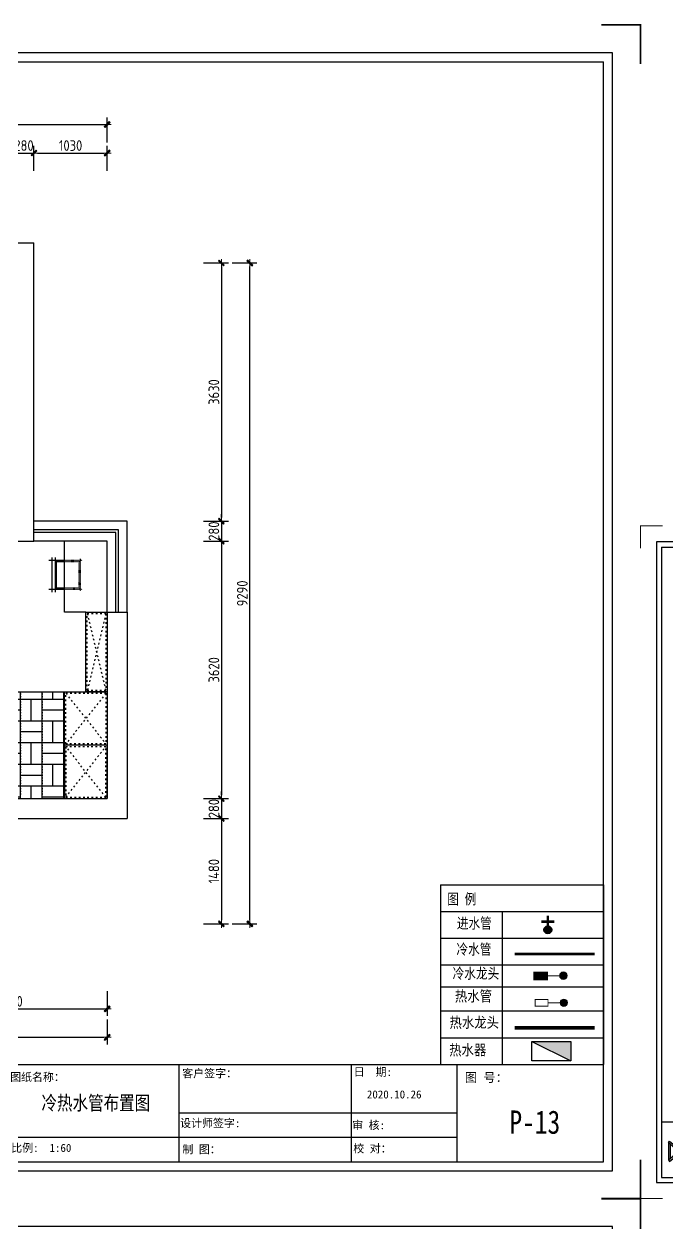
# Model space of a CAD drawing. Header units: millimetres. Extents: x -58733 to 427521, y -235734 to 553534.
# Drawn here: x 379291 to 388330, y -206046 to -189192 of the extents above; entities that cross this region are included whole.
import ezdxf

# ---------------------------------------------------------------- set-up
doc = ezdxf.new("R2010")
doc.units = ezdxf.units.MM
doc.linetypes.add('ACAD_ISO02W100', pattern=[15, 12, -3])
doc.linetypes.add('ACAD_ISO03W100', pattern=[30, 12, -18])
for name, color, linetype in [('00-墙体', 7, 'Continuous'), ('02-活动家具', 1, 'Continuous'), ('4平-文字', 7, 'Continuous'), ('图框', 251, 'Continuous'), ('目录文字', 8, 'Continuous')]:
    doc.layers.add(name, color=color, linetype=linetype)
for name, color, linetype, lineweight in [('W-标柱线', 8, 'Continuous', 9), ('墙体', 7, 'Continuous', 30), ('开关控制图', 4, 'Continuous', 18), ('标注', 8, 'Continuous', 20)]:
    doc.layers.add(name, color=color, linetype=linetype, lineweight=lineweight)
doc.styles.add('-仿宋_GB2312', font='simsun.ttc', dxfattribs={"width": 0.8})
doc.styles.add('CCD_DIM', font='ARCHS.SHX')
doc.styles.get("Standard").update_dxf_attribs({"font": 'simsun.ttc'})
doc.styles.add('YQ_DIM', font='SUPEROS.SHX', dxfattribs={"width": 0.8, "bigfont": 'HZDX.SHX'})
doc.styles.add('宋体', font='simsun.ttc', dxfattribs={"height": 120})
doc.styles.add('英文', font='simhei.ttf')
doc.styles.add('黑体', font='simhei.ttf')
doc.dimstyles.new('海龍1：50', dxfattribs={"dimscale": 50, "dimtxt": 3, "dimasz": 1, "dimexe": 2, "dimexo": 2, "dimgap": 0.6, "dimtad": 1, "dimdec": 0, "dimrnd": 5, "dimdsep": 46, "dimtxsty": 'CCD_DIM', "dimblk": 'WS-cj', "dimcen": 1, "dimclrd": 242, "dimclre": 242, "dimclrt": 2, "dimadec": 0, "dimazin": 2, "dimtfac": 1, "dimtdec": 0, "dimtix": 1, "dimtmove": 2, "dimatfit": 3, "dimldrblk": 'CCD_Leader_Arrow', "dimfxl": 5, "dimfxlon": 1, "dimtolj": 1, "dimarcsym": 0})

# ---------------------------------------------------------------- blocks, each defined once
blk = doc.blocks.new('图框1比60')
h = blk.add_hatch(color=8)
edge = h.paths.add_edge_path()
edge.add_ellipse((163710, 45505), major_axis=(-0.2, 29.4), ratio=1, start_angle=269.6878, end_angle=449.6878)
edge.add_ellipse((163710, 45505), major_axis=(-0.2, 29.4), ratio=1, start_angle=89.5622, end_angle=269.5622)
edge = h.paths.add_edge_path(flags=16)
edge.add_ellipse((163710, 45505), major_axis=(0, 24.9), ratio=1, start_angle=269.966, end_angle=449.966)
edge.add_ellipse((163710, 45505), major_axis=(0, 24.9), ratio=1, start_angle=89.8872, end_angle=269.8872)
h = blk.add_hatch(color=8)
h.paths.add_polyline_path([(162213, 45056), (162434, 45236), (162401, 45277), (162213, 45124), (162025, 45277), (161992, 45236)])
h.paths.add_polyline_path([(162213, 44882), (162401, 44729), (162434, 44770), (162213, 44950), (161992, 44770), (162025, 44729)])
h = blk.add_hatch(color=8)
h.paths.add_polyline_path([(162044, 45193), (161992, 45236), (161992, 44770), (162044, 44813)])
h.paths.add_polyline_path([(162434, 45236), (162381, 45193), (162381, 44813), (162434, 44770)])
blk.add_hatch(color=8).paths.add_polyline_path([(162610, 45245), (162610, 45227), (166263, 45227), (166263, 45245)])
at = {"layer": '目录文字'}
h = blk.add_hatch(color=8, dxfattribs=at)
edge = h.paths.add_edge_path()
edge.add_ellipse((163710, 45505), major_axis=(-0.2, 29.4), ratio=1, start_angle=89.5622, end_angle=269.5622)
edge.add_ellipse((163710, 45505), major_axis=(-0.2, 29.4), ratio=1, start_angle=269.6621, end_angle=449.6621)
edge = h.paths.add_edge_path(flags=16)
edge.add_ellipse((163710, 45505), major_axis=(0, 24.9), ratio=1, start_angle=90.0288, end_angle=270.0288, ccw=False)
edge.add_ellipse((163710, 45505), major_axis=(0, 24.9), ratio=1, start_angle=-89.8872, end_angle=90.1128, ccw=False)
h.paths.add_polyline_path([(163689, 45539), (163733, 45539), (163733, 45472), (163689, 45472)], flags=9)
at = {"color": 8}
for p, q in [((176692, 45797), (176692, 44297)), ((161992, 45236), (162025, 45277)), ((162025, 45277), (162213, 45124)), ((162213, 45124), (162401, 45277)), ((162401, 45277), (162434, 45236)), ((161992, 45236), (161992, 44770)), ((161992, 45236), (162213, 45056)), ((162044, 45193), (162044, 44813)), ((162213, 45056), (162434, 45236)), ((162381, 45193), (162381, 44813)), ((162434, 45236), (162434, 44770)), ((166263, 45245), (162610, 45245)), ((166263, 45227), (162610, 45227)), ((166263, 45227), (166263, 45245)), ((161992, 44770), (162213, 44950)), ((162213, 44950), (162434, 44770)), ((161992, 44770), (162025, 44729)), ((162025, 44729), (162213, 44882)), ((162213, 44882), (162401, 44729)), ((162401, 44729), (162434, 44770))]:
    blk.add_line(p, q, dxfattribs=at)
blk.add_ellipse((163710, 45505, 0), major_axis=(0.1, 29.4), ratio=1, start_param=1.575118209033049, end_param=7.858303516212636, dxfattribs=at)
at = {"layer": '图框', "color": 121}
for p, q in [((161670, 61389), (161670, 44157)), ((186038, 61389), (161670, 61389)), ((186038, 44157), (186038, 61389)), ((161670, 44157), (186038, 44157))]:
    blk.add_line(p, q, dxfattribs=at)
at = {"layer": '图框', "color": 8}
for p, q in [((161809, 61249), (161809, 44297)), ((161809, 61249), (161809, 45797)), ((161809, 61249), (185898, 61249)), ((185898, 44297), (185898, 61249)), ((185898, 45797), (185898, 61249)), ((161809, 45797), (185898, 45797)), ((161809, 45797), (185898, 45797)), ((166465, 45797), (166465, 44297)), ((167511, 45797), (167511, 45305)), ((170675, 45797), (170675, 44297)), ((176692, 45797), (176692, 44297)), ((179360, 44297), (179360, 45797)), ((182010, 45797), (182010, 44297)), ((183644, 44297), (183644, 45797)), ((170675, 45305), (166465, 45305)), ((182010, 45047), (179360, 45047)), ((183644, 45047), (182010, 45047)), ((179360, 44672), (176692, 44672)), ((182010, 44672), (179360, 44672)), ((183644, 44672), (182010, 44672)), ((161809, 44297), (185898, 44297))]:
    blk.add_line(p, q, dxfattribs=at)
at = {"layer": '图框', "color": 121, "const_width": 28.3}
for points in [[(161841, 61818), (161241, 61818), (161241, 61217)], [(185866, 61818), (186467, 61818), (186467, 61217)], [(161841, 43728), (161241, 43728), (161241, 44329)], [(185866, 43728), (186467, 43728), (186467, 44329)]]:
    blk.add_lwpolyline(points, dxfattribs=at)
at = {"layer": '目录文字', "color": 8}
blk.add_line((162610, 45245), (162610, 45227), dxfattribs=at)
blk.add_ellipse((163710, 45505, 0), major_axis=(0.4, 24.9), ratio=1, start_param=1.571448490114663, end_param=7.854633797294249, dxfattribs=at)
for s, height, style, width, p in [('资质证书', 123.8, '宋体', 0.999898, (166569, 45595)), ('图纸名称：', 123.3, '黑体', 0.999898, (176753, 45540)), ('客户签字：', 123.8, '宋体', 0.999898, (179405, 45596)), ('日  期:', 123.8, '宋体', 0.999898, (182048, 45618)), ('图 号：', 139.1, '宋体', 0.999898, (183761, 45526)), ('易路I荣昕', 164.1, '黑体', 0.999898, (162621, 45292)), ('R', 44.9, 'YQ_DIM', 0.8, (163698, 45483, 0)), ('编    号：', 123.8, '宋体', 0.999898, (166569, 45359)), ('项目名称:', 123.3, '黑体', 0.999898, (170866, 45468)), ('SHANGHAI RONGXIN JIANZHU ZHUANGSHI SHEJI GONGCHENG CO.,LTD', 61.54, '英文', 0.999898, (163713, 45273)), ('2020.10.26', 123.8, '宋体', 0.999898, (182251, 45272)), ('ADD：沪太路2899弄36号', 111.72, '英文', 0.999898, (162644, 45007)), ('1. 本设计之知识产权属上海易路荣昕建筑装饰设计工', 92.51, '黑体', 0.999898, (167491, 45076)), ('台儿庄路363弄67号603室', 258.72, '宋体', 0.999898, (171666, 44826)), ('TEL:56775390', 111.72, '英文', 0.999898, (162641, 44867)), ('www.w5258.com', 111.72, '英文', 0.999898, (163695, 44867)), ('备    注：', 123.8, '宋体', 0.999898, (166569, 44788)), ('程有限公司任何复印或使用，均需获得书面授权。', 92.51, '黑体', 0.999898, (167498, 44904)), ('设计师签字:', 123.8, '宋体', 0.999898, (179372, 44829)), ('审 核:', 123.8, '宋体', 0.999898, (182025, 44798)), ('FAX:66301538', 111.72, '英文', 0.999898, (162642, 44721)), ('root@w5258.com rxw5258@yahoo.com.cn', 111.72, '英文', 0.999898, (163600, 44737)), ('2. 切勿以此度量此图，一切应依图内数字所示为准。', 92.51, '黑体', 0.999898, (167500, 44693)), ('3. 所有在图纸上表示的尺寸,须在现场复核和修正。', 92.51, '黑体', 0.999898, (167500, 44438)), ('比例:  1:60', 123.8, '宋体', 0.999898, (176769, 44448)), ('制 图：', 123.8, '宋体', 0.999898, (179407, 44425)), ('校 对：', 123.8, '宋体', 0.999898, (182041, 44438))]:
    blk.add_text(s, height=height, dxfattribs=dict(at, style=style, width=width)).set_placement(p)
at = {"layer": '目录文字', "width": 1}
blk.add_text('JZ-3101080001', height=157.18, dxfattribs=at).set_placement((167687, 45465))
blk = doc.blocks.new('WS-cj')
blk.add_hatch(color=1).paths.add_polyline_path([(0.59, 0.82), (-0.82, -0.59), (-0.59, -0.82), (0.82, 0.59)])
at = {"color": 1, "linetype": 'ByBlock', "lineweight": 0}
for p, q in [((-1.1, 0), (0, 0)), ((0, 0), (1.1, 0))]:
    blk.add_line(p, q, dxfattribs=at)
at = {"color": 1}
blk.add_lwpolyline([(0.59, 0.82), (-0.82, -0.59), (-0.59, -0.82), (0.82, 0.59)], close=True, dxfattribs=at)
blk = doc.blocks.new('*D1322')
at = {"color": 242, "lineweight": -2}
for p, q in [((172095, -191256), (172095, -190906)), ((172375, -191256), (172375, -190906)), ((172045, -191006), (171995, -191006)), ((172095, -191006), (172375, -191006)), ((172425, -191006), (172475, -191006))]:
    blk.add_line(p, q, dxfattribs=at)
at = {"layer": 'Defpoints', "color": 0}
for p in [(172375, -191006), (172095, -191406), (172375, -191406)]:
    blk.add_point(p, dxfattribs=at)
at = {"color": 242, "linetype": 'ByBlock', "lineweight": -2, "xscale": 50, "yscale": 50, "zscale": 50}
blk.add_blockref('WS-cj', (172095, -191006), dxfattribs=at)
at = {"color": 242, "linetype": 'ByBlock', "lineweight": -2, "xscale": 50, "yscale": 50, "zscale": 50, "rotation": 180}
blk.add_blockref('WS-cj', (172375, -191006), dxfattribs=at)
at = {"color": 2, "insert": (172235, -190901), "char_height": 150, "attachment_point": 5, "style": 'CCD_DIM'}
blk.add_mtext('\\A1;280', dxfattribs=at)
blk = doc.blocks.new('CCD_Leader_Arrow')
at = {"color": 1, "linetype": 'ByBlock'}
blk.add_line((0, 0), (-1, 0), dxfattribs=at)
for points in [[(-0.86, 0.67), (-0.6, 0.85), (-0.24, 0), (0, 0)], [(-0.86, -0.67), (-0.6, -0.85), (-0.24, 0), (0, 0)]]:
    blk.add_solid(points, dxfattribs=at)
blk = doc.blocks.new('*D1323')
at = {"color": 242, "lineweight": -2}
for p, q in [((172375, -191256), (172375, -190906)), ((173405, -191256), (173405, -190906)), ((172425, -191006), (173355, -191006))]:
    blk.add_line(p, q, dxfattribs=at)
at = {"layer": 'Defpoints', "color": 0}
for p in [(173405, -191006), (172375, -191406), (173405, -191406)]:
    blk.add_point(p, dxfattribs=at)
at = {"color": 242, "linetype": 'ByBlock', "lineweight": -2, "xscale": 50, "yscale": 50, "zscale": 50, "rotation": 180}
blk.add_blockref('WS-cj', (172375, -191006), dxfattribs=at)
at = {"color": 242, "linetype": 'ByBlock', "lineweight": -2, "xscale": 50, "yscale": 50, "zscale": 50}
blk.add_blockref('WS-cj', (173405, -191006), dxfattribs=at)
at = {"color": 2, "insert": (172890, -190901), "char_height": 150, "attachment_point": 5, "style": 'CCD_DIM'}
blk.add_mtext('\\A1;1030', dxfattribs=at)
blk = doc.blocks.new('*D1324')
at = {"color": 242, "lineweight": -2}
for p, q in [((165755, -190856), (165755, -190506)), ((165805, -190606), (173355, -190606)), ((173405, -190856), (173405, -190506))]:
    blk.add_line(p, q, dxfattribs=at)
at = {"layer": 'Defpoints', "color": 0}
for p in [(173405, -190606), (165755, -191406), (173405, -191406)]:
    blk.add_point(p, dxfattribs=at)
at = {"color": 242, "linetype": 'ByBlock', "lineweight": -2, "xscale": 50, "yscale": 50, "zscale": 50, "rotation": 180}
blk.add_blockref('WS-cj', (165755, -190606), dxfattribs=at)
at = {"color": 242, "linetype": 'ByBlock', "lineweight": -2, "xscale": 50, "yscale": 50, "zscale": 50}
blk.add_blockref('WS-cj', (173405, -190606), dxfattribs=at)
at = {"color": 2, "insert": (169580, -190501), "char_height": 150, "attachment_point": 5, "style": 'CCD_DIM'}
blk.add_mtext('\\A1;7650', dxfattribs=at)
blk = doc.blocks.new('*D1331')
at = {"color": 242, "lineweight": -2}
for p, q in [((170675, -202785), (170675, -203135)), ((173405, -202785), (173405, -203135)), ((170725, -203035), (173355, -203035))]:
    blk.add_line(p, q, dxfattribs=at)
at = {"layer": 'Defpoints', "color": 0}
for p in [(170675, -202635), (173405, -202635), (173405, -203035)]:
    blk.add_point(p, dxfattribs=at)
at = {"color": 242, "linetype": 'ByBlock', "lineweight": -2, "xscale": 50, "yscale": 50, "zscale": 50, "rotation": 180}
blk.add_blockref('WS-cj', (170675, -203035), dxfattribs=at)
at = {"color": 242, "linetype": 'ByBlock', "lineweight": -2, "xscale": 50, "yscale": 50, "zscale": 50}
blk.add_blockref('WS-cj', (173405, -203035), dxfattribs=at)
at = {"color": 2, "insert": (172040, -202930), "char_height": 150, "attachment_point": 5, "style": 'CCD_DIM'}
blk.add_mtext('\\A1;2730', dxfattribs=at)
blk = doc.blocks.new('*D1332')
at = {"color": 242, "lineweight": -2}
for p, q in [((165755, -203185), (165755, -203535)), ((173405, -203185), (173405, -203535)), ((165805, -203435), (173355, -203435))]:
    blk.add_line(p, q, dxfattribs=at)
at = {"layer": 'Defpoints', "color": 0}
for p in [(165755, -202635), (173405, -202635), (173405, -203435)]:
    blk.add_point(p, dxfattribs=at)
at = {"color": 242, "linetype": 'ByBlock', "lineweight": -2, "xscale": 50, "yscale": 50, "zscale": 50, "rotation": 180}
blk.add_blockref('WS-cj', (165755, -203435), dxfattribs=at)
at = {"color": 242, "linetype": 'ByBlock', "lineweight": -2, "xscale": 50, "yscale": 50, "zscale": 50}
blk.add_blockref('WS-cj', (173405, -203435), dxfattribs=at)
at = {"color": 2, "insert": (169580, -203330), "char_height": 150, "attachment_point": 5, "style": 'CCD_DIM'}
blk.add_mtext('\\A1;7650', dxfattribs=at)
blk = doc.blocks.new('*D1337')
at = {"color": 242, "lineweight": -2}
for p, q in [((174759, -192551), (175109, -192551)), ((175009, -192601), (175009, -196131)), ((174759, -196181), (175109, -196181))]:
    blk.add_line(p, q, dxfattribs=at)
at = {"layer": 'Defpoints', "color": 0}
for p in [(174609, -192551), (174609, -196181), (175009, -196181)]:
    blk.add_point(p, dxfattribs=at)
at = {"color": 242, "linetype": 'ByBlock', "lineweight": -2, "xscale": 50, "yscale": 50, "zscale": 50}
for p, rotation in [((175009, -192551), 90), ((175009, -196181), 270)]:
    blk.add_blockref('WS-cj', p, dxfattribs=dict(at, rotation=rotation))
at = {"color": 2, "insert": (174904, -194366), "char_height": 150, "attachment_point": 5, "rotation": 90, "style": 'CCD_DIM'}
blk.add_mtext('\\A1;3630', dxfattribs=at)
blk = doc.blocks.new('*D1338')
at = {"color": 242, "lineweight": -2}
for p, q in [((175009, -196131), (175009, -196081)), ((174759, -196181), (175109, -196181)), ((175009, -196181), (175009, -196461)), ((174759, -196461), (175109, -196461)), ((175009, -196511), (175009, -196561))]:
    blk.add_line(p, q, dxfattribs=at)
at = {"layer": 'Defpoints', "color": 0}
for p in [(174609, -196181), (174609, -196461), (175009, -196461)]:
    blk.add_point(p, dxfattribs=at)
at = {"color": 242, "linetype": 'ByBlock', "lineweight": -2, "xscale": 50, "yscale": 50, "zscale": 50}
for p, rotation in [((175009, -196181), 270), ((175009, -196461), 90)]:
    blk.add_blockref('WS-cj', p, dxfattribs=dict(at, rotation=rotation))
at = {"color": 2, "insert": (174904, -196321), "char_height": 150, "attachment_point": 5, "rotation": 90, "style": 'CCD_DIM'}
blk.add_mtext('\\A1;280', dxfattribs=at)
blk = doc.blocks.new('*D1339')
at = {"color": 242, "lineweight": -2}
for p, q in [((174759, -196461), (175109, -196461)), ((175009, -196511), (175009, -200031)), ((174759, -200081), (175109, -200081))]:
    blk.add_line(p, q, dxfattribs=at)
at = {"layer": 'Defpoints', "color": 0}
for p in [(174609, -196461), (174609, -200081), (175009, -200081)]:
    blk.add_point(p, dxfattribs=at)
at = {"color": 242, "linetype": 'ByBlock', "lineweight": -2, "xscale": 50, "yscale": 50, "zscale": 50}
for p, rotation in [((175009, -196461), 90), ((175009, -200081), 270)]:
    blk.add_blockref('WS-cj', p, dxfattribs=dict(at, rotation=rotation))
at = {"color": 2, "insert": (174904, -198271), "char_height": 150, "attachment_point": 5, "rotation": 90, "style": 'CCD_DIM'}
blk.add_mtext('\\A1;3620', dxfattribs=at)
blk = doc.blocks.new('*D1340')
at = {"color": 242, "lineweight": -2}
for p, q in [((175009, -200031), (175009, -199981)), ((174759, -200081), (175109, -200081)), ((175009, -200081), (175009, -200361)), ((174759, -200361), (175109, -200361)), ((175009, -200411), (175009, -200461))]:
    blk.add_line(p, q, dxfattribs=at)
at = {"layer": 'Defpoints', "color": 0}
for p in [(174609, -200081), (174609, -200361), (175009, -200361)]:
    blk.add_point(p, dxfattribs=at)
at = {"color": 242, "linetype": 'ByBlock', "lineweight": -2, "xscale": 50, "yscale": 50, "zscale": 50}
for p, rotation in [((175009, -200081), 270), ((175009, -200361), 90)]:
    blk.add_blockref('WS-cj', p, dxfattribs=dict(at, rotation=rotation))
at = {"color": 2, "insert": (174904, -200221), "char_height": 150, "attachment_point": 5, "rotation": 90, "style": 'CCD_DIM'}
blk.add_mtext('\\A1;280', dxfattribs=at)
blk = doc.blocks.new('*D1341')
at = {"color": 242, "lineweight": -2}
for p, q in [((174759, -200361), (175109, -200361)), ((175009, -200411), (175009, -201791)), ((174759, -201841), (175109, -201841))]:
    blk.add_line(p, q, dxfattribs=at)
at = {"layer": 'Defpoints', "color": 0}
for p in [(174609, -200361), (174609, -201841), (175009, -201841)]:
    blk.add_point(p, dxfattribs=at)
at = {"color": 242, "linetype": 'ByBlock', "lineweight": -2, "xscale": 50, "yscale": 50, "zscale": 50}
for p, rotation in [((175009, -200361), 90), ((175009, -201841), 270)]:
    blk.add_blockref('WS-cj', p, dxfattribs=dict(at, rotation=rotation))
at = {"color": 2, "insert": (174904, -201101), "char_height": 150, "attachment_point": 5, "rotation": 90, "style": 'CCD_DIM'}
blk.add_mtext('\\A1;1480', dxfattribs=at)
blk = doc.blocks.new('*D1342')
at = {"color": 242, "lineweight": -2}
for p, q in [((175159, -192551), (175509, -192551)), ((175409, -201791), (175409, -192601)), ((175159, -201841), (175509, -201841))]:
    blk.add_line(p, q, dxfattribs=at)
at = {"layer": 'Defpoints', "color": 0}
for p in [(174609, -192551), (175409, -192551), (174609, -201841)]:
    blk.add_point(p, dxfattribs=at)
at = {"color": 242, "linetype": 'ByBlock', "lineweight": -2, "xscale": 50, "yscale": 50, "zscale": 50}
for p, rotation in [((175409, -192551), 90), ((175409, -201841), 270)]:
    blk.add_blockref('WS-cj', p, dxfattribs=dict(at, rotation=rotation))
at = {"color": 2, "insert": (175304, -197196), "char_height": 150, "attachment_point": 5, "rotation": 90, "style": 'CCD_DIM'}
blk.add_mtext('\\A1;9290', dxfattribs=at)
blk = doc.blocks.new('A$C2EBB641D')
for p, q in [((533, 667), (200, 667)), ((267, 733), (267, 0)), ((333, 733), (333, 0)), ((200, 67), (533, 67))]:
    blk.add_line(p, q)
at = {"color": 251}
for p, q in [((533, 640), (347, 640)), ((360, 653), (360, 80)), ((347, 93), (533, 93))]:
    blk.add_line(p, q, dxfattribs=at)
at = {"color": 250, "linetype": 'ACAD_ISO03W100', "ltscale": 0.1}
for p, q in [((907, 667), (533, 667)), ((853, 640), (533, 640)), ((840, 80), (840, 653)), ((867, 27), (867, 707)), ((533, 93), (853, 93)), ((533, 67), (907, 67))]:
    blk.add_line(p, q, dxfattribs=at)
blk = doc.blocks.new('ll')
for points in [[(441512, -120420), (441308, -120420), (441308, -120526), (441512, -120526)], [(441706, -120469, 1), (441822, -120469, 1)]]:
    blk.add_hatch(color=140).paths.add_polyline_path(points)
at = {"color": 140, "const_width": 28.8, "elevation": -2264}
blk.add_lwpolyline([(441308, -120420), (441512, -120420), (441512, -120526), (441308, -120526)], close=True, dxfattribs=at)
at = {"color": 140, "const_width": 15, "elevation": -2264}
blk.add_lwpolyline([(441764, -120473), (441512, -120473)], dxfattribs=at)
at = {"color": 140}
blk.add_circle((441764, -120469, -2264), 57.9, dxfattribs=at)
blk = doc.blocks.new('rel')
blk.add_hatch(color=1).paths.add_polyline_path([(441706, -119836, 1), (441822, -119836, 1)])
at = {"color": 1, "ltscale": 2, "const_width": 15, "elevation": -2264}
blk.add_lwpolyline([(441308, -119780), (441512, -119780), (441512, -119886), (441308, -119886)], close=True, dxfattribs=at)
blk.add_lwpolyline([(441706, -119836), (441512, -119836)], dxfattribs=at)
at = {"layer": '开关控制图', "color": 1, "ltscale": 3}
blk.add_circle((441764, -119836, -2264), 57.9, dxfattribs=at)
blk = doc.blocks.new('家具布置图')
h = blk.add_hatch()
h.set_pattern_fill('2X2BRIKS', color=251, scale=1.5)
h.set_pattern_definition([(0, (188435.8, -201120.6), (0, 304.8), [38.1, 0]), (0, (188435.8, -200968.2), (304.8, 304.8), [304.8, -304.8]), (90, (188435.8, -201120.6), (-304.8, 2e-14), [38.1, 0]), (90, (188893, -201120.6), (-304.8, 304.8), [304.8, -304.8])])
h.paths.add_polyline_path([(170674.7, -198580.6), (172804.7, -198580.6), (172804.7, -199330.6), (172804.7, -200080.6), (170674.7, -200080.6)])
for p, q in [((171344.7, -192270.6), (172374.7, -192270.6)), ((172374.7, -196460.6), (172374.7, -192270.6)), ((170674.7, -196460.6), (172374.7, -196460.6)), ((173404.7, -197460.6), (173404.7, -200080.6)), ((173404.7, -197460.6), (173684.7, -197460.6)), ((173684.7, -197460.6), (173684.7, -200360.6)), ((170674.7, -200080.6), (173404.7, -200080.6)), ((170394.7, -200360.6), (173684.7, -200360.6))]:
    blk.add_line(p, q)
at = {"color": 12}
for points in [[(173684.7, -197460.6), (173684.7, -196180.6), (172374.7, -196180.6)], [(173404.7, -197460.6), (173404.7, -196460.6), (172374.7, -196460.6)]]:
    blk.add_lwpolyline(points, dxfattribs=at)
at = {"layer": '00-墙体', "color": 42}
for points in [[(173564.7, -197460.6), (173564.7, -196300.6), (172374.7, -196300.6)], [(173524.7, -197460.6), (173524.7, -196340.6), (172374.7, -196340.6)]]:
    blk.add_lwpolyline(points, dxfattribs=at)
at = {"layer": '02-活动家具'}
for p, q in [((172804.7, -197460.6), (172804.7, -196460.6)), ((173104.7, -197460.6), (172804.7, -197460.6)), ((170674.7, -198580.6), (172804.7, -198580.6))]:
    blk.add_line(p, q, dxfattribs=at)
at = {"layer": '02-活动家具', "color": 251, "linetype": 'ACAD_ISO03W100', "ltscale": 2}
for p, q in [((173124.7, -197480.6), (173384.7, -198560.6)), ((173384.7, -197480.6), (173124.7, -198560.6)), ((172824.7, -198600.6), (173384.7, -199310.6)), ((173384.7, -198600.6), (172824.7, -199310.6)), ((172824.7, -200060.6), (173384.7, -199350.6)), ((173384.7, -200060.6), (172824.7, -199350.6))]:
    blk.add_line(p, q, dxfattribs=at)
at = {"layer": '02-活动家具'}
for points in [[(173404.7, -198580.6), (173104.7, -198580.6), (173104.7, -197460.6), (173404.7, -197460.6)], [(173404.7, -199330.6), (172804.7, -199330.6), (172804.7, -198580.6), (173404.7, -198580.6)], [(173404.7, -199330.6), (172804.7, -199330.6), (172804.7, -200080.6), (173404.7, -200080.6)]]:
    blk.add_lwpolyline(points, close=True, dxfattribs=at)
at = {"layer": '02-活动家具', "color": 251, "linetype": 'ACAD_ISO03W100', "ltscale": 2}
for points in [[(173384.7, -198560.6), (173124.7, -198560.6), (173124.7, -197480.6), (173384.7, -197480.6)], [(173384.7, -199310.6), (172824.7, -199310.6), (172824.7, -198600.6), (173384.7, -198600.6)], [(173384.7, -199350.6), (172824.7, -199350.6), (172824.7, -200060.6), (173384.7, -200060.6)]]:
    blk.add_lwpolyline(points, close=True, dxfattribs=at)
at = {"layer": '02-活动家具', "xscale": 0.6666666666669698, "yscale": 0.6666666666669698, "zscale": 0.6666666666669698}
blk.add_blockref('A$C2EBB641D', (172449.2, -197179.3), dxfattribs=at)
for base, p1, p2, picture, middle in [((173404.7, -190605.6), (165754.7, -191405.6), (173404.7, -191405.6), '*D1324', (169579.7, -190500.6)), ((172374.7, -191005.6), (172094.7, -191405.6), (172374.7, -191405.6), '*D1322', (172234.7, -190900.6)), ((173404.7, -191005.6), (172374.7, -191405.6), (173404.7, -191405.6), '*D1323', (172889.7, -190900.6)), ((173404.7, -203435.2), (165754.7, -202635.2), (173404.7, -202635.2), '*D1332', (169579.7, -203330.2)), ((173404.7, -203035.2), (170674.7, -202635.2), (173404.7, -202635.2), '*D1331', (172039.7, -202930.2))]:
    dim = blk.add_linear_dim(base=base, p1=p1, p2=p2, dimstyle='海龍1：50')
    dim.commit()
    dim.dimension.update_dxf_attribs({"geometry": picture, "text_midpoint": middle})
for base, p1, p2, picture, middle in [((175008.7, -196180.6), (174608.7, -192550.6), (174608.7, -196180.6), '*D1337', (174903.7, -194365.6)), ((175408.7, -192550.6), (174608.7, -201840.6), (174608.7, -192550.6), '*D1342', (175303.7, -197195.6)), ((175008.7, -196460.6), (174608.7, -196180.6), (174608.7, -196460.6), '*D1338', (174903.7, -196320.6)), ((175008.7, -200080.6), (174608.7, -196460.6), (174608.7, -200080.6), '*D1339', (174903.7, -198270.6)), ((175008.7, -200360.6), (174608.7, -200080.6), (174608.7, -200360.6), '*D1340', (174903.7, -200220.6)), ((175008.7, -201840.6), (174608.7, -200360.6), (174608.7, -201840.6), '*D1341', (174903.7, -201100.6))]:
    dim = blk.add_linear_dim(base=base, p1=p1, p2=p2, angle=90, dimstyle='海龍1：50')
    dim.commit()
    dim.dimension.update_dxf_attribs({"geometry": picture, "text_midpoint": middle})

msp = doc.modelspace()

# ---------------------------------------------------------------- hatches: boundary and pattern name
at = {"ltscale": 1500}
msp.add_hatch(color=140, dxfattribs=at).paths.add_polyline_path([(386709.9, -201924.6, 1), (386598.7, -201924.6, 1)])
at = {"layer": '4平-文字'}
h = msp.add_hatch(color=1, dxfattribs=at)
h.dxf.hatch_style = 1
h.paths.add_polyline_path([(386975.5, -203768.1), (386975.5, -203493.3), (386429.6, -203493.3)])

# ---------------------------------------------------------------- linework, layer by layer
at = {"color": 140, "ltscale": 1500, "const_width": 36.1, "elevation": 0}
for points in [[(386654.3, -201725.5), (386654.3, -201869)], [(386562.4, -201811.2), (386746.3, -201811.2)]]:
    msp.add_lwpolyline(points, dxfattribs=at)
at = {"color": 140, "ltscale": 1500, "const_width": 36.1}
msp.add_lwpolyline([(386187.1, -202265.3), (387311.8, -202265.3)], dxfattribs=at)
at = {"color": 140, "ltscale": 1500}
msp.add_circle((386654.3, -201924.6, 0), 55.6, dxfattribs=at)
at = {"layer": '4平-文字', "color": 1}
msp.add_line((386429.6, -203493.3), (386975.5, -203768.1), dxfattribs=at)
msp.add_lwpolyline([(386429.6, -203493.3), (386975.5, -203493.3), (386975.5, -203768.1), (386429.6, -203768.1)], close=True, dxfattribs=at)
at = {"layer": '图框', "color": 135}
for p, q in [((385144, -201290.4), (385144, -203815.9)), ((385144, -201290.4), (387437.2, -201290.4)), ((387437.2, -201290.4), (387437.2, -203815.9)), ((385144, -201666.1, 0), (387437.2, -201666.1, 0)), ((385144, -201666.1, 0), (387437.2, -201666.1, 0)), ((386012.2, -201666.1, 0), (386012.2, -203815.9)), ((385144, -202041.9, 0), (387437.2, -202041.9, 0)), ((385144, -202417.6, 0), (387437.2, -202417.6, 0)), ((385144, -202727.1, 0), (387437.2, -202727.1, 0)), ((385144, -203065.7, 0), (387437.2, -203065.7, 0)), ((385144, -203440.9, 0), (387437.2, -203440.9, 0)), ((385144, -203440.9), (387437.2, -203440.9)), ((385144, -203815.9), (387437.2, -203815.9))]:
    msp.add_line(p, q, dxfattribs=at)
at = {"layer": '标注', "color": 1, "linetype": 'ACAD_ISO02W100', "ltscale": 10, "const_width": 50, "elevation": 0}
msp.add_lwpolyline([(386187.1, -203302.3), (387312.5, -203302.3)], dxfattribs=at)

# ---------------------------------------------------------------- block references
at = {"color": 4}
msp.add_blockref('家具布置图', (207055.9, 0), dxfattribs=at)
at = {"layer": 'W-标柱线', "xscale": 0.9018252118092056, "yscale": 0.9018252118092056, "zscale": 0.9018252118092056}
msp.add_blockref('ll', (-11520.7, -93927, 2042.1), dxfattribs=at)
at = {"layer": 'W-标柱线', "xscale": -0.8842676177674657, "yscale": 0.8842676177674657, "zscale": 0.8842676177769125, "rotation": 180}
msp.add_blockref('rel', (-3757.8, -308916.7, 2002.3), dxfattribs=at)
at = {"layer": '墙体', "color": 0}
for p, xscale, yscale, zscale in [((217896, -245583.6), 0.9120113186390109, 0.9120113186390109, 0.9120113186390109), ((303672, -228560.5), 0.5227190518189174, 0.5227190518189174, 0.5227190518189174), ((217896, -262081.4), 0.9120113186390109, 0.9120113186390109, 0.9120113186390109)]:
    msp.add_blockref('图框1比60', p, dxfattribs=dict(at, xscale=xscale, yscale=yscale, zscale=zscale))

# ---------------------------------------------------------------- texts
at = {"layer": '目录文字', "style": '-仿宋_GB2312'}
for s, insert, char_height, attachment_point in [('图 例', (385240.6, -201500.2, 0), 150, 4), ('进水管', (385375.5, -201840.3, 0), 150, 4), ('冷水管', (385369.8, -202206.3, 0), 150, 4), ('{\\fSimSun|b0|i0|c134|p2;冷水龙头}', (385315.8, -202545.3, 0), 150, 4), ('{\\W0.85;\\fSimSun|b0|i0|c134|p2;热水管}', (385347.8, -202864.5, 0), 150, 4), ('{\\W0.85;\\fSimSun|b0|i0|c134|p2;热水龙头}', (385272.5, -203234.7), 150, 4), ('{\\W0.85;热水器}', (385268.3, -203622.3), 150, 4), ('{\\fNSimSun|b0|i0|c134|p49;P-13}', (386114.9, -204463.5), 327.869, 1)]:
    msp.add_mtext(s, dxfattribs=dict(at, insert=insert, char_height=char_height, attachment_point=attachment_point))
at = {"layer": '目录文字', "insert": (379536.6, -204258), "char_height": 200, "width": 2602.75, "attachment_point": 1, "style": '-仿宋_GB2312'}
msp.add_mtext('冷热水管布置图', dxfattribs=at)

doc.saveas('drawing.dxf')
